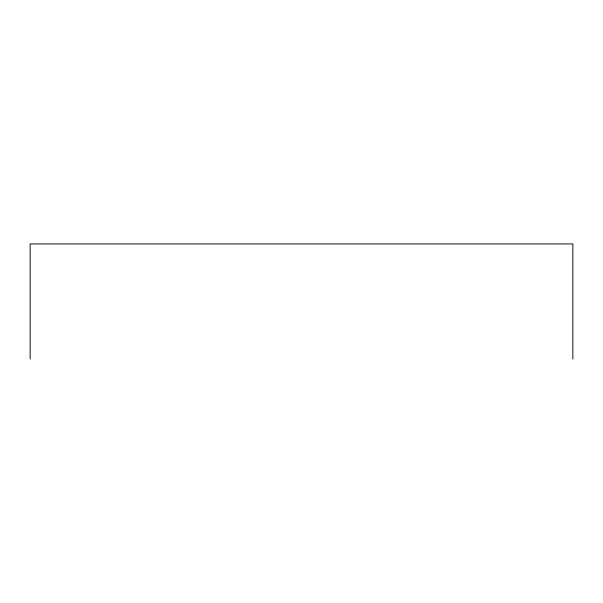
<?xml version="1.0" encoding="UTF-8"?>
<svg xmlns="http://www.w3.org/2000/svg" width="603" height="603" viewBox="0 0 603 603"><rect width="100%" height="100%" fill="white"/><g stroke="black" fill="none" stroke-linecap="round" stroke-linejoin="round"><path stroke-width="0.9" d="M572.85 359.056L572.85 243.944L30.15 243.944L30.15 359.056"/></g></svg>
